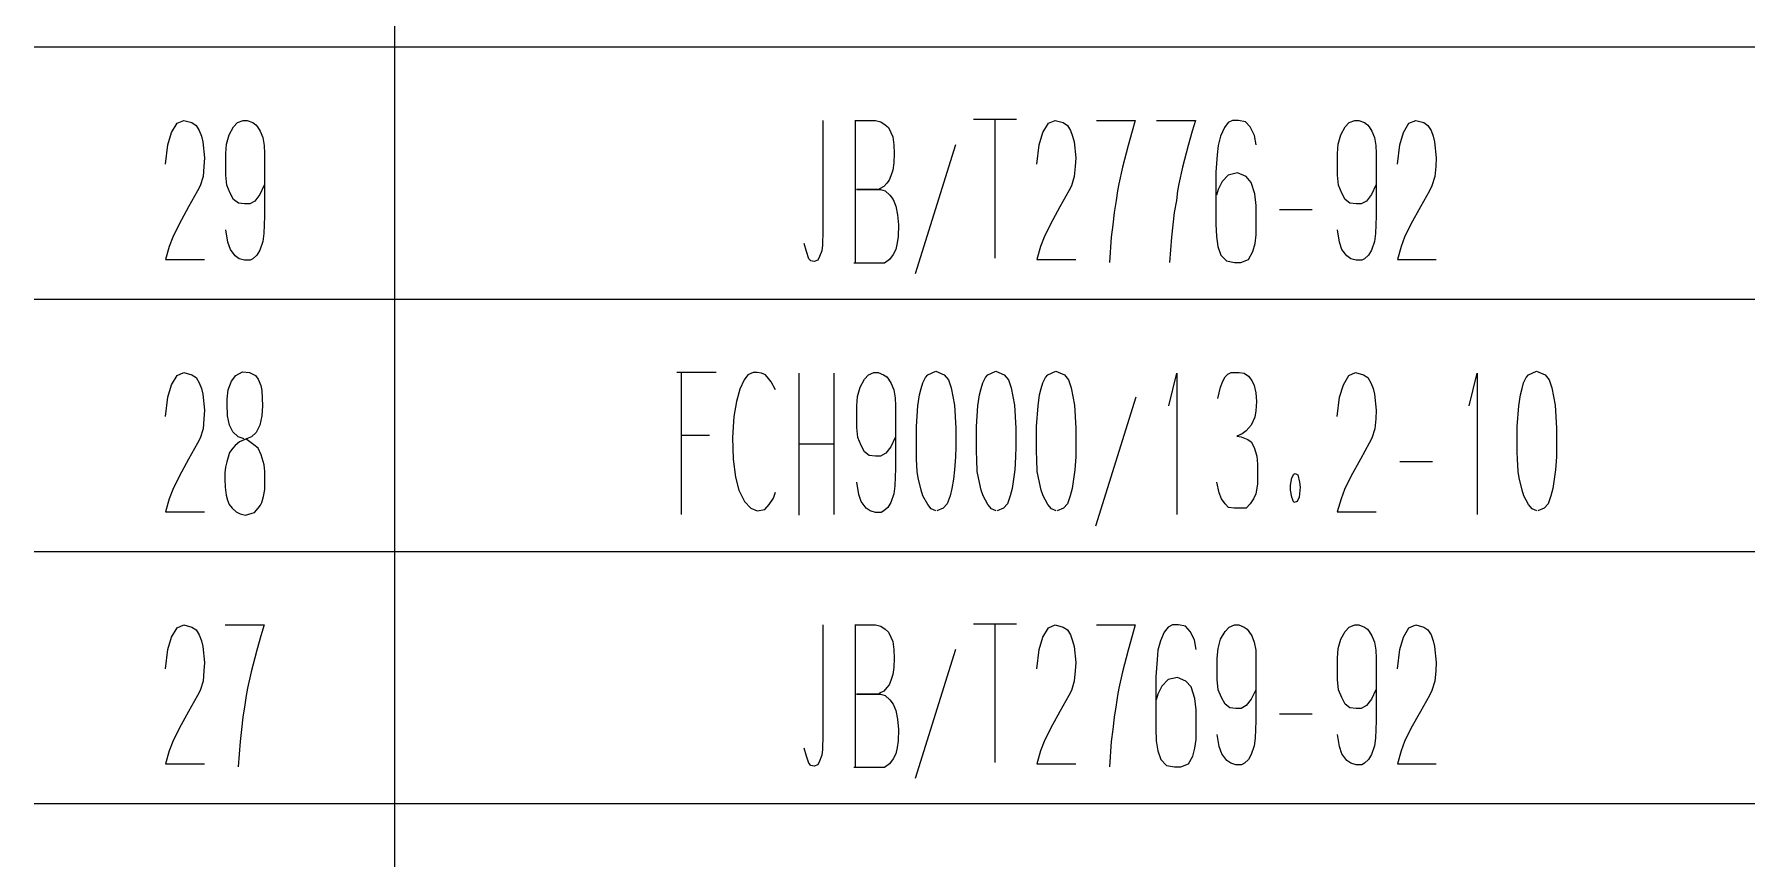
# Model space of a CAD drawing. Extents: x 0 to 8410, y 0 to 11890.
# Drawn here: x 6510 to 6985, y 2604.7 to 2833.5 of the extents above; entities that cross this region are included whole.
import ezdxf

# ---------------------------------------------------------------- set-up
doc = ezdxf.new("R2010")
doc.units = 0
doc.header["$MEASUREMENT"] = 0
doc.layers.add('6', color=7, linetype='Continuous')
doc.layers.add('9', color=7, linetype='Continuous')

# ---------------------------------------------------------------- blocks, each defined once
blk = doc.blocks.new('BLKENT904')
at = {"layer": '9', "color": 2, "linetype": 'Continuous'}
for p, q in [((6549.61, 2668.8), (6551.5, 2669.6)), ((6551.5, 2669.6), (6553.72, 2669)), ((6562.94, 2669.6), (6573.72, 2669.6)), ((6573.72, 2669.6), (6572.81, 2666.6)), ((6728.72, 2669.6), (6728.72, 2639)), ((6737.61, 2669.6), (6743.3, 2669.6)), ((6737.74, 2630), (6737.74, 2669.6)), ((6743.3, 2669.6), (6744.8, 2669.2)), ((6782.45, 2669.8), (6770.49, 2669.8)), ((6776.44, 2669.8), (6776.44, 2631.4)), ((6791.27, 2668.8), (6793.17, 2669.6)), ((6793.17, 2669.6), (6795.39, 2669)), ((6804.61, 2669.6), (6815.39, 2669.6)), ((6815.39, 2669.6), (6814.48, 2666.6)), ((6825.72, 2669.6), (6824.48, 2669)), ((6827.35, 2669.6), (6825.72, 2669.6)), ((6829.31, 2669.2), (6827.35, 2669.6)), ((6841.41, 2669), (6842.91, 2669.6)), ((6842.91, 2669.6), (6844.09, 2669.6)), ((6844.09, 2669.6), (6845.59, 2669)), ((6874.74, 2669), (6876.24, 2669.6)), ((6876.24, 2669.6), (6877.42, 2669.6)), ((6877.42, 2669.6), (6878.92, 2669)), ((6891.28, 2668.8), (6893.17, 2669.6)), ((6893.17, 2669.6), (6895.39, 2669)), ((6547.06, 2662.8), (6548.1, 2666.2)), ((6548.1, 2666.2), (6549.61, 2668.8)), ((6553.72, 2669), (6554.9, 2668.2)), ((6554.9, 2668.2), (6555.75, 2666.8)), ((6555.75, 2666.8), (6556.34, 2665.2)), ((6556.34, 2665.2), (6556.73, 2663.6)), ((6572.81, 2666.6), (6571.7, 2662.6)), ((6744.8, 2669.2), (6745.98, 2668.4)), ((6745.98, 2668.4), (6746.89, 2667.6)), ((6746.89, 2667.6), (6747.61, 2666.2)), ((6747.61, 2666.2), (6748.14, 2665)), ((6748.14, 2665), (6748.4, 2662.8)), ((6788.73, 2662.8), (6789.77, 2666.2)), ((6789.77, 2666.2), (6791.27, 2668.8)), ((6795.39, 2669), (6796.57, 2668.2)), ((6796.57, 2668.2), (6797.42, 2666.8)), ((6797.42, 2666.8), (6798.01, 2665.2)), ((6798.01, 2665.2), (6798.4, 2663.6)), ((6814.48, 2666.6), (6813.37, 2662.6)), ((6822.39, 2665.2), (6821.67, 2662.6)), ((6823.43, 2667.6), (6822.39, 2665.2)), ((6824.48, 2669), (6823.43, 2667.6)), ((6830.62, 2667.8), (6829.31, 2669.2)), ((6831.8, 2665.4), (6830.62, 2667.8)), ((6832.26, 2662.8), (6831.8, 2665.4)), ((6838.33, 2663), (6839.05, 2665.6)), ((6839.05, 2665.6), (6840.29, 2667.8)), ((6840.29, 2667.8), (6841.41, 2669)), ((6845.59, 2669), (6846.44, 2668.4)), ((6846.44, 2668.4), (6846.9, 2667.8)), ((6846.9, 2667.8), (6847.68, 2666.6)), ((6847.68, 2666.6), (6848.4, 2664.8)), ((6848.4, 2664.8), (6848.79, 2662.6)), ((6871.67, 2663), (6872.39, 2665.6)), ((6872.39, 2665.6), (6873.63, 2667.8)), ((6873.63, 2667.8), (6874.74, 2669)), ((6878.92, 2669), (6879.77, 2668.4)), ((6879.77, 2668.4), (6880.23, 2667.8)), ((6880.23, 2667.8), (6881.01, 2666.6)), ((6881.01, 2666.6), (6881.73, 2664.8)), ((6881.73, 2664.8), (6882.13, 2662.6)), ((6888.73, 2662.8), (6889.77, 2666.2)), ((6889.77, 2666.2), (6891.28, 2668.8)), ((6895.39, 2669), (6896.57, 2668.2)), ((6896.57, 2668.2), (6897.42, 2666.8)), ((6897.42, 2666.8), (6898.01, 2665.2)), ((6898.01, 2665.2), (6898.4, 2663.6)), ((6546.4, 2657.4), (6547.06, 2662.8)), ((6556.73, 2663.6), (6557.19, 2659.2)), ((6571.7, 2662.6), (6570.13, 2656.6)), ((6748.4, 2662.8), (6748.53, 2660.4)), ((6748.53, 2660.4), (6748.4, 2657.8)), ((6765.52, 2662.8), (6754.35, 2627)), ((6788.07, 2657.4), (6788.73, 2662.8)), ((6798.4, 2663.6), (6798.86, 2659.2)), ((6813.37, 2662.6), (6811.8, 2656.6)), ((6821.67, 2662.6), (6821.47, 2660)), ((6838.14, 2660.4), (6838.33, 2663)), ((6838.14, 2657.6), (6838.14, 2660.4)), ((6848.79, 2662.6), (6848.86, 2660.4)), ((6848.86, 2660.4), (6848.86, 2651.2)), ((6871.47, 2660.4), (6871.67, 2663)), ((6871.47, 2657.6), (6871.47, 2660.4)), ((6882.13, 2662.6), (6882.19, 2660.4)), ((6882.19, 2660.4), (6882.19, 2651.2)), ((6888.07, 2657.4), (6888.73, 2662.8)), ((6898.4, 2663.6), (6898.86, 2659.2)), ((6557.06, 2656.8), (6556.8, 2654)), ((6557.19, 2659.2), (6557.06, 2656.8)), ((6570.13, 2656.6), (6569.15, 2652)), ((6748.14, 2655.8), (6747.55, 2654.2)), ((6748.4, 2657.8), (6748.14, 2655.8)), ((6798.73, 2656.8), (6798.46, 2654)), ((6798.86, 2659.2), (6798.73, 2656.8)), ((6811.8, 2656.6), (6810.82, 2652)), ((6821.47, 2660), (6821.08, 2655.2)), ((6838.14, 2654.4), (6838.14, 2657.6)), ((6871.47, 2654.4), (6871.47, 2657.6)), ((6898.73, 2656.8), (6898.47, 2654)), ((6898.86, 2659.2), (6898.73, 2656.8)), ((6556.01, 2651.4), (6555.29, 2650)), ((6556.8, 2654), (6556.01, 2651.4)), ((6569.15, 2652), (6568.76, 2650)), ((6744.48, 2650.6), (6744.28, 2650.4)), ((6745.65, 2651.2), (6744.48, 2650.6)), ((6746.44, 2652.2), (6745.65, 2651.2)), ((6747.09, 2653), (6746.44, 2652.2)), ((6747.55, 2654.2), (6747.09, 2653)), ((6797.68, 2651.4), (6796.96, 2650)), ((6798.46, 2654), (6797.68, 2651.4)), ((6810.82, 2652), (6810.42, 2650)), ((6821.08, 2655.2), (6821.08, 2640.8)), ((6822.78, 2652.6), (6821.67, 2650.4)), ((6824.48, 2654.4), (6822.78, 2652.6)), ((6827.09, 2655), (6824.48, 2654.4)), ((6829.44, 2654), (6827.09, 2655)), ((6830.88, 2652.4), (6829.44, 2654)), ((6831.86, 2649.2), (6830.88, 2652.4)), ((6838.4, 2651.6), (6838.14, 2654.4)), ((6839.31, 2649.4), (6838.4, 2651.6)), ((6848.79, 2651.6), (6847.55, 2649)), ((6848.86, 2651.2), (6848.86, 2643)), ((6871.73, 2651.6), (6871.47, 2654.4)), ((6872.65, 2649.4), (6871.73, 2651.6)), ((6882.13, 2651.6), (6880.88, 2649)), ((6882.19, 2651.2), (6882.19, 2643)), ((6897.68, 2651.4), (6896.96, 2650)), ((6898.47, 2654), (6897.68, 2651.4)), ((6555.29, 2650), (6552.81, 2645.6)), ((6568.43, 2647.4), (6567.84, 2644)), ((6568.76, 2650), (6568.43, 2647.4)), ((6744.28, 2650.4), (6738.01, 2650.4)), ((6738.01, 2650.4), (6744.74, 2650.4)), ((6744.74, 2650.4), (6745.98, 2650)), ((6745.98, 2650), (6747.29, 2648.8)), ((6747.29, 2648.8), (6748.2, 2647.6)), ((6748.2, 2647.6), (6748.92, 2645.8)), ((6748.92, 2645.8), (6749.44, 2643.4)), ((6796.96, 2650), (6794.48, 2645.6)), ((6810.1, 2647.4), (6809.51, 2644)), ((6810.42, 2650), (6810.1, 2647.4)), ((6821.67, 2650.4), (6821.21, 2648.8)), ((6832.26, 2646), (6831.86, 2649.2)), ((6832.26, 2640.6), (6832.26, 2646)), ((6840.29, 2647.6), (6839.31, 2649.4)), ((6841.6, 2646.6), (6840.29, 2647.6)), ((6843.3, 2646.4), (6841.6, 2646.6)), ((6844.74, 2646.4), (6843.3, 2646.4)), ((6846.18, 2647.2), (6844.74, 2646.4)), ((6847.55, 2649), (6846.18, 2647.2)), ((6873.63, 2647.6), (6872.65, 2649.4)), ((6874.94, 2646.6), (6873.63, 2647.6)), ((6876.64, 2646.4), (6874.94, 2646.6)), ((6878.07, 2646.4), (6876.64, 2646.4)), ((6879.51, 2647.2), (6878.07, 2646.4)), ((6880.88, 2649), (6879.51, 2647.2)), ((6896.96, 2650), (6894.48, 2645.6)), ((6552.81, 2645.6), (6550.2, 2640.8)), ((6567.84, 2644), (6567.45, 2640.6)), ((6749.44, 2643.4), (6749.71, 2640.6)), ((6794.48, 2645.6), (6791.86, 2640.8)), ((6809.51, 2644), (6809.12, 2640.6)), ((6848.86, 2643), (6848.66, 2638.2)), ((6864.48, 2644.8), (6855.39, 2644.8)), ((6882.19, 2643), (6881.99, 2638.2)), ((6894.48, 2645.6), (6891.86, 2640.8)), ((6548.43, 2637.2), (6547.45, 2634.6)), ((6550.2, 2640.8), (6548.43, 2637.2)), ((6567.06, 2637.2), (6566.54, 2630.2)), ((6567.45, 2640.6), (6567.06, 2637.2)), ((6728.72, 2639), (6728.66, 2635)), ((6749.64, 2637.4), (6749.38, 2635.6)), ((6749.71, 2640.6), (6749.64, 2637.4)), ((6790.1, 2637.2), (6789.12, 2634.6)), ((6791.86, 2640.8), (6790.1, 2637.2)), ((6808.73, 2637.2), (6808.2, 2630.2)), ((6809.12, 2640.6), (6808.73, 2637.2)), ((6821.08, 2640.8), (6821.21, 2637.4)), ((6821.21, 2637.4), (6821.6, 2634.6)), ((6831.93, 2635.4), (6832.26, 2637.8)), ((6832.26, 2637.8), (6832.26, 2640.6)), ((6838.66, 2635.8), (6838.14, 2639.2)), ((6848.66, 2638.2), (6848.4, 2636)), ((6871.99, 2635.8), (6871.47, 2639.2)), ((6881.99, 2638.2), (6881.73, 2636)), ((6890.1, 2637.2), (6889.12, 2634.6)), ((6891.86, 2640.8), (6890.1, 2637.2)), ((6547.45, 2634.6), (6546.4, 2631)), ((6724.15, 2633.2), (6723.56, 2635.4)), ((6724.87, 2631.2), (6724.15, 2633.2)), ((6727.81, 2631.8), (6727.29, 2630.8)), ((6728.46, 2633.4), (6727.81, 2631.8)), ((6728.66, 2635), (6728.46, 2633.4)), ((6748.27, 2632.4), (6747.22, 2631)), ((6748.92, 2633.8), (6748.27, 2632.4)), ((6749.38, 2635.6), (6748.92, 2633.8)), ((6789.12, 2634.6), (6788.07, 2631)), ((6821.6, 2634.6), (6822.45, 2632.2)), ((6822.45, 2632.2), (6824.02, 2630.6)), ((6830.1, 2631), (6831.34, 2633.2)), ((6831.34, 2633.2), (6831.93, 2635.4)), ((6839.38, 2633.8), (6838.66, 2635.8)), ((6840.75, 2632), (6839.38, 2633.8)), ((6841.86, 2631.2), (6840.75, 2632)), ((6846.77, 2632.2), (6845.65, 2631.2)), ((6847.55, 2633.6), (6846.77, 2632.2)), ((6848.4, 2636), (6847.55, 2633.6)), ((6872.71, 2633.8), (6871.99, 2635.8)), ((6874.09, 2632), (6872.71, 2633.8)), ((6875.2, 2631.2), (6874.09, 2632)), ((6880.1, 2632.2), (6878.99, 2631.2)), ((6880.88, 2633.6), (6880.1, 2632.2)), ((6881.73, 2636), (6880.88, 2633.6)), ((6889.12, 2634.6), (6888.07, 2631)), ((6546.4, 2631), (6557.19, 2631)), ((6725.39, 2630.6), (6724.87, 2631.2)), ((6726.31, 2630.4), (6725.39, 2630.6)), ((6727.29, 2630.8), (6726.31, 2630.4)), ((6745.85, 2630), (6737.35, 2630)), ((6747.22, 2631), (6745.85, 2630)), ((6788.07, 2631), (6798.86, 2631)), ((6824.02, 2630.6), (6826.24, 2630.2)), ((6826.24, 2630.2), (6828.01, 2630.2)), ((6828.01, 2630.2), (6830.1, 2631)), ((6843.3, 2630.8), (6841.86, 2631.2)), ((6844.87, 2630.8), (6843.3, 2630.8)), ((6845.65, 2631.2), (6844.87, 2630.8)), ((6876.64, 2630.8), (6875.2, 2631.2)), ((6878.2, 2630.8), (6876.64, 2630.8)), ((6878.99, 2631.2), (6878.2, 2630.8)), ((6888.07, 2631), (6898.86, 2631))]:
    blk.add_line(p, q, dxfattribs=at)
blk = doc.blocks.new('BLKENT905')
at = {"layer": '9', "color": 2, "linetype": 'Continuous'}
for p, q in [((6547.06, 2732.8), (6548.1, 2736.2)), ((6548.1, 2736.2), (6549.61, 2738.8)), ((6549.61, 2738.8), (6551.5, 2739.6)), ((6551.5, 2739.6), (6553.72, 2739)), ((6553.72, 2739), (6554.9, 2738.2)), ((6554.9, 2738.2), (6555.75, 2736.8)), ((6555.75, 2736.8), (6556.34, 2735.2)), ((6563.79, 2734.8), (6564.71, 2737.2)), ((6564.71, 2737.2), (6565.88, 2738.8)), ((6565.88, 2738.8), (6567.71, 2739.8)), ((6567.71, 2739.8), (6569.67, 2739.6)), ((6569.67, 2739.6), (6571.31, 2738.8)), ((6571.31, 2738.8), (6572.09, 2737.8)), ((6572.09, 2737.8), (6572.81, 2736)), ((6699.12, 2739.6), (6688.2, 2739.6)), ((6689.44, 2739.6), (6689.44, 2700.2)), ((6706.9, 2737.6), (6705.72, 2735)), ((6707.88, 2739), (6706.9, 2737.6)), ((6709.38, 2739.6), (6707.88, 2739)), ((6710.49, 2739.6), (6709.38, 2739.6)), ((6711.73, 2739.4), (6710.49, 2739.6)), ((6712.84, 2739), (6711.73, 2739.4)), ((6713.69, 2738), (6712.84, 2739)), ((6714.41, 2737), (6713.69, 2738)), ((6715.59, 2734.8), (6714.41, 2737)), ((6722.06, 2739.4), (6722.06, 2700)), ((6731.73, 2739.4), (6731.73, 2700.2)), ((6739.05, 2735.6), (6740.29, 2737.8)), ((6740.29, 2737.8), (6741.41, 2739)), ((6741.41, 2739), (6742.91, 2739.6)), ((6742.91, 2739.6), (6744.09, 2739.6)), ((6744.09, 2739.6), (6745.59, 2739)), ((6745.59, 2739), (6746.44, 2738.4)), ((6746.44, 2738.4), (6746.9, 2737.8)), ((6746.9, 2737.8), (6747.68, 2736.6)), ((6747.68, 2736.6), (6748.4, 2734.8)), ((6755.98, 2735.2), (6756.44, 2736.8)), ((6756.44, 2736.8), (6757.16, 2738.2)), ((6757.16, 2738.2), (6757.81, 2739)), ((6757.81, 2739), (6760.03, 2740)), ((6760.03, 2740), (6762.39, 2739)), ((6762.39, 2739), (6763.56, 2737.6)), ((6763.56, 2737.6), (6764.28, 2735.4)), ((6772.65, 2735.2), (6773.11, 2736.8)), ((6773.11, 2736.8), (6773.82, 2738.2)), ((6773.82, 2738.2), (6774.48, 2739)), ((6774.48, 2739), (6776.7, 2740)), ((6776.7, 2740), (6779.05, 2739)), ((6779.05, 2739), (6780.23, 2737.6)), ((6780.23, 2737.6), (6780.95, 2735.4)), ((6789.32, 2735.2), (6789.77, 2736.8)), ((6789.77, 2736.8), (6790.49, 2738.2)), ((6790.49, 2738.2), (6791.15, 2739)), ((6791.15, 2739), (6793.37, 2740)), ((6793.37, 2740), (6795.72, 2739)), ((6795.72, 2739), (6796.9, 2737.6)), ((6796.9, 2737.6), (6797.62, 2735.4)), ((6824.67, 2730.4), (6826.9, 2739.4)), ((6826.9, 2739.4), (6826.9, 2700.2)), ((6839.05, 2735.6), (6839.71, 2737.2)), ((6839.71, 2737.2), (6840.3, 2738.4)), ((6840.3, 2738.4), (6841.08, 2739.2)), ((6841.08, 2739.2), (6842, 2739.6)), ((6842, 2739.6), (6844.22, 2739.6)), ((6844.22, 2739.6), (6845.59, 2739.4)), ((6845.59, 2739.4), (6846.77, 2738.6)), ((6846.77, 2738.6), (6847.68, 2737.4)), ((6847.68, 2737.4), (6848.33, 2736)), ((6872.06, 2732.8), (6873.11, 2736.2)), ((6873.11, 2736.2), (6874.61, 2738.8)), ((6874.61, 2738.8), (6876.51, 2739.6)), ((6876.51, 2739.6), (6878.73, 2739)), ((6878.73, 2739), (6879.9, 2738.2)), ((6879.9, 2738.2), (6880.75, 2736.8)), ((6880.75, 2736.8), (6881.34, 2735.2)), ((6908.01, 2730.4), (6910.23, 2739.4)), ((6910.23, 2739.4), (6910.23, 2700.2)), ((6922.65, 2735.2), (6923.11, 2736.8)), ((6923.11, 2736.8), (6923.83, 2738.2)), ((6923.83, 2738.2), (6924.48, 2739)), ((6924.48, 2739), (6926.7, 2740)), ((6926.7, 2740), (6929.06, 2739)), ((6929.06, 2739), (6930.23, 2737.6)), ((6930.23, 2737.6), (6930.95, 2735.4)), ((6546.4, 2727.4), (6547.06, 2732.8)), ((6556.34, 2735.2), (6556.73, 2733.6)), ((6556.73, 2733.6), (6557.19, 2729.2)), ((6563.46, 2732.2), (6563.79, 2734.8)), ((6563.46, 2730.8), (6563.46, 2732.2)), ((6572.81, 2736), (6573.14, 2734.6)), ((6573.14, 2734.6), (6573.33, 2730.4)), ((6704.8, 2731.6), (6704.02, 2727.4)), ((6705.72, 2735), (6704.8, 2731.6)), ((6738.14, 2730.4), (6738.33, 2733)), ((6738.33, 2733), (6739.05, 2735.6)), ((6748.4, 2734.8), (6748.79, 2732.6)), ((6748.79, 2732.6), (6748.86, 2730.4)), ((6755.07, 2730.4), (6755.52, 2733.4)), ((6755.52, 2733.4), (6755.98, 2735.2)), ((6764.28, 2735.4), (6765.2, 2730.6)), ((6771.73, 2730.4), (6772.19, 2733.4)), ((6772.19, 2733.4), (6772.65, 2735.2)), ((6780.95, 2735.4), (6781.86, 2730.6)), ((6788.4, 2730.4), (6788.86, 2733.4)), ((6788.86, 2733.4), (6789.32, 2735.2)), ((6797.62, 2735.4), (6798.53, 2730.6)), ((6815.52, 2732.8), (6804.35, 2697)), ((6838.27, 2732.4), (6838.66, 2734)), ((6838.66, 2734), (6839.05, 2735.6)), ((6848.33, 2736), (6848.79, 2734)), ((6848.79, 2734), (6848.99, 2731.6)), ((6848.99, 2731.6), (6848.79, 2729)), ((6871.41, 2727.4), (6872.06, 2732.8)), ((6881.34, 2735.2), (6881.73, 2733.6)), ((6881.73, 2733.6), (6882.19, 2729.2)), ((6921.73, 2730.4), (6922.19, 2733.4)), ((6922.19, 2733.4), (6922.65, 2735.2)), ((6930.95, 2735.4), (6931.87, 2730.6)), ((6557.06, 2726.8), (6556.8, 2724)), ((6557.19, 2729.2), (6557.06, 2726.8)), ((6563.59, 2727.6), (6563.46, 2730.8)), ((6564.12, 2725), (6563.59, 2727.6)), ((6573.14, 2727.6), (6572.55, 2725)), ((6573.33, 2730.4), (6573.14, 2727.6)), ((6704.02, 2727.4), (6703.69, 2721.6)), ((6738.14, 2727.6), (6738.14, 2730.4)), ((6738.14, 2724.4), (6738.14, 2727.6)), ((6748.86, 2730.4), (6748.86, 2721.2)), ((6754.67, 2724.6), (6755.07, 2730.4)), ((6765.2, 2730.6), (6765.59, 2724.2)), ((6771.34, 2724.6), (6771.73, 2730.4)), ((6781.86, 2730.6), (6782.26, 2724.2)), ((6788.01, 2724.6), (6788.4, 2730.4)), ((6798.53, 2730.6), (6798.92, 2724.2)), ((6848.53, 2727.2), (6847.49, 2725)), ((6848.79, 2729), (6848.53, 2727.2)), ((6882.06, 2726.8), (6881.8, 2724)), ((6882.19, 2729.2), (6882.06, 2726.8)), ((6921.34, 2724.6), (6921.73, 2730.4)), ((6931.87, 2730.6), (6932.26, 2724.2)), ((6556.8, 2724), (6556.01, 2721.4)), ((6565.03, 2723.2), (6564.12, 2725)), ((6566.54, 2721.8), (6565.03, 2723.2)), ((6568.23, 2721.2), (6566.54, 2721.8)), ((6570.26, 2721.8), (6569.35, 2721.4)), ((6571.5, 2723), (6570.26, 2721.8)), ((6572.55, 2725), (6571.5, 2723)), ((6689.44, 2722.2), (6697.29, 2722.2)), ((6738.4, 2721.6), (6738.14, 2724.4)), ((6754.67, 2717.6), (6754.67, 2724.6)), ((6765.59, 2724.2), (6765.59, 2719)), ((6771.34, 2717.6), (6771.34, 2724.6)), ((6782.26, 2724.2), (6782.26, 2719)), ((6788.01, 2717.6), (6788.01, 2724.6)), ((6798.92, 2724.2), (6798.92, 2719)), ((6845, 2722.6), (6843.56, 2722)), ((6843.56, 2722), (6844.74, 2721.8)), ((6844.74, 2721.8), (6846.64, 2721)), ((6846.18, 2723.4), (6845, 2722.6)), ((6847.49, 2725), (6846.18, 2723.4)), ((6881.8, 2724), (6881.02, 2721.4)), ((6921.34, 2717.6), (6921.34, 2724.6)), ((6932.26, 2724.2), (6932.26, 2719)), ((6555.29, 2720), (6552.81, 2715.6)), ((6556.01, 2721.4), (6555.29, 2720)), ((6564.12, 2717.4), (6563.4, 2714.8)), ((6565.03, 2718.6), (6564.12, 2717.4)), ((6565.69, 2719.4), (6565.03, 2718.6)), ((6566.93, 2720.4), (6565.69, 2719.4)), ((6569.35, 2721.4), (6566.93, 2720.4)), ((6570.91, 2719.6), (6568.69, 2721.2)), ((6572.09, 2718.6), (6570.91, 2719.6)), ((6572.88, 2716.8), (6572.09, 2718.6)), ((6703.69, 2721.6), (6703.89, 2715.6)), ((6722.06, 2719.8), (6731.6, 2719.8)), ((6739.31, 2719.4), (6738.4, 2721.6)), ((6740.29, 2717.6), (6739.31, 2719.4)), ((6741.6, 2716.6), (6740.29, 2717.6)), ((6746.18, 2717.2), (6744.74, 2716.4)), ((6747.55, 2719), (6746.18, 2717.2)), ((6748.79, 2721.6), (6747.55, 2719)), ((6748.86, 2721.2), (6748.86, 2713)), ((6754.74, 2715.6), (6754.67, 2717.6)), ((6765.59, 2719), (6765.52, 2716.2)), ((6771.41, 2715.6), (6771.34, 2717.6)), ((6782.26, 2719), (6782.19, 2716.2)), ((6788.07, 2715.6), (6788.01, 2717.6)), ((6798.92, 2719), (6798.86, 2716.2)), ((6846.64, 2721), (6847.55, 2720.4)), ((6847.55, 2720.4), (6848.4, 2718.8)), ((6848.4, 2718.8), (6849.12, 2716.4)), ((6880.3, 2720), (6877.81, 2715.6)), ((6881.02, 2721.4), (6880.3, 2720)), ((6921.41, 2715.6), (6921.34, 2717.6)), ((6932.26, 2719), (6932.19, 2716.2)), ((6552.81, 2715.6), (6550.2, 2710.8)), ((6563.07, 2713.4), (6562.88, 2711.8)), ((6563.4, 2714.8), (6563.07, 2713.4)), ((6573.79, 2714), (6572.88, 2716.8)), ((6573.92, 2712.2), (6573.79, 2714)), ((6703.89, 2715.6), (6704.48, 2710.6)), ((6743.3, 2716.4), (6741.6, 2716.6)), ((6744.74, 2716.4), (6743.3, 2716.4)), ((6748.86, 2713), (6748.66, 2708.2)), ((6754.87, 2712.2), (6754.74, 2715.6)), ((6765.26, 2712.6), (6764.94, 2710)), ((6765.52, 2716.2), (6765.26, 2712.6)), ((6771.54, 2712.2), (6771.41, 2715.6)), ((6781.93, 2712.6), (6781.6, 2710)), ((6782.19, 2716.2), (6781.93, 2712.6)), ((6788.2, 2712.2), (6788.07, 2715.6)), ((6798.6, 2712.6), (6798.27, 2710)), ((6798.86, 2716.2), (6798.6, 2712.6)), ((6849.12, 2716.4), (6849.32, 2714.2)), ((6849.32, 2714.2), (6849.32, 2710.4)), ((6877.81, 2715.6), (6875.2, 2710.8)), ((6897.81, 2714.8), (6888.73, 2714.8)), ((6921.54, 2712.2), (6921.41, 2715.6)), ((6931.93, 2712.6), (6931.6, 2710)), ((6932.19, 2716.2), (6931.93, 2712.6)), ((6550.2, 2710.8), (6548.43, 2707.2)), ((6562.88, 2711.8), (6562.88, 2710)), ((6562.88, 2710), (6562.94, 2707.8)), ((6562.94, 2707.8), (6563.2, 2705.6)), ((6573.92, 2709.6), (6573.92, 2712.2)), ((6573.92, 2707.2), (6573.92, 2709.6)), ((6704.48, 2710.6), (6705.46, 2707)), ((6738.66, 2705.8), (6738.14, 2709.2)), ((6748.66, 2708.2), (6748.4, 2706)), ((6755.2, 2710.4), (6754.87, 2712.2)), ((6755.98, 2707), (6755.2, 2710.4)), ((6764.94, 2710), (6764.54, 2707.4)), ((6771.86, 2710.4), (6771.54, 2712.2)), ((6772.65, 2707), (6771.86, 2710.4)), ((6781.6, 2710), (6781.21, 2707.4)), ((6788.53, 2710.4), (6788.2, 2712.2)), ((6789.32, 2707), (6788.53, 2710.4)), ((6798.27, 2710), (6797.88, 2707.4)), ((6838.66, 2706.2), (6838.01, 2709.2)), ((6849.25, 2708.6), (6848.79, 2706)), ((6849.32, 2710.4), (6849.25, 2708.6)), ((6858.47, 2708.4), (6858.6, 2709.4)), ((6858.47, 2707), (6858.47, 2708.4)), ((6858.6, 2709.4), (6858.79, 2710.4)), ((6858.79, 2710.4), (6859.32, 2711.4)), ((6859.32, 2711.4), (6859.64, 2711.6)), ((6859.77, 2711.6), (6860.49, 2711.2)), ((6860.49, 2711.2), (6860.95, 2709.2)), ((6861.08, 2707.8), (6860.88, 2705)), ((6860.95, 2709.2), (6861.08, 2707.8)), ((6875.2, 2710.8), (6873.43, 2707.2)), ((6921.87, 2710.4), (6921.54, 2712.2)), ((6922.65, 2707), (6921.87, 2710.4)), ((6931.6, 2710), (6931.21, 2707.4)), ((6547.45, 2704.6), (6546.4, 2701)), ((6548.43, 2707.2), (6547.45, 2704.6)), ((6563.2, 2705.6), (6563.59, 2704.2)), ((6563.59, 2704.2), (6564.05, 2703)), ((6564.05, 2703), (6564.84, 2702)), ((6572.09, 2702), (6572.74, 2702.8)), ((6572.74, 2702.8), (6573.07, 2703.6)), ((6573.07, 2703.6), (6573.53, 2705.2)), ((6573.53, 2705.2), (6573.92, 2707.2)), ((6705.46, 2707), (6707.03, 2703.8)), ((6707.03, 2703.8), (6708.79, 2702)), ((6712.65, 2701.6), (6713.82, 2703)), ((6713.82, 2703), (6715, 2704.8)), ((6715, 2704.8), (6715.59, 2706.4)), ((6739.38, 2703.8), (6738.66, 2705.8)), ((6740.75, 2702), (6739.38, 2703.8)), ((6747.55, 2703.6), (6746.77, 2702.2)), ((6748.4, 2706), (6747.55, 2703.6)), ((6756.5, 2705.4), (6755.98, 2707)), ((6757.81, 2703), (6756.5, 2705.4)), ((6758.79, 2701.8), (6757.81, 2703)), ((6763.24, 2703.2), (6762.13, 2702)), ((6764.02, 2705.4), (6763.24, 2703.2)), ((6764.54, 2707.4), (6764.02, 2705.4)), ((6773.17, 2705.4), (6772.65, 2707)), ((6774.48, 2703), (6773.17, 2705.4)), ((6775.46, 2701.8), (6774.48, 2703)), ((6779.9, 2703.2), (6778.79, 2702)), ((6780.69, 2705.4), (6779.9, 2703.2)), ((6781.21, 2707.4), (6780.69, 2705.4)), ((6789.84, 2705.4), (6789.32, 2707)), ((6791.15, 2703), (6789.84, 2705.4)), ((6792.13, 2701.8), (6791.15, 2703)), ((6796.57, 2703.2), (6795.46, 2702)), ((6797.35, 2705.4), (6796.57, 2703.2)), ((6797.88, 2707.4), (6797.35, 2705.4)), ((6839.32, 2704.6), (6838.66, 2706.2)), ((6840.3, 2703.2), (6839.32, 2704.6)), ((6841.28, 2702.2), (6840.3, 2703.2)), ((6847.29, 2703.2), (6846.18, 2702)), ((6848.2, 2704.6), (6847.29, 2703.2)), ((6848.79, 2706), (6848.2, 2704.6)), ((6858.79, 2705), (6858.47, 2707)), ((6859.38, 2703.6), (6858.79, 2705)), ((6860.3, 2703.8), (6859.38, 2703.6)), ((6860.88, 2705), (6860.3, 2703.8)), ((6872.45, 2704.6), (6871.41, 2701)), ((6873.43, 2707.2), (6872.45, 2704.6)), ((6923.17, 2705.4), (6922.65, 2707)), ((6924.48, 2703), (6923.17, 2705.4)), ((6925.46, 2701.8), (6924.48, 2703)), ((6929.9, 2703.2), (6928.79, 2702)), ((6930.69, 2705.4), (6929.9, 2703.2)), ((6931.21, 2707.4), (6930.69, 2705.4)), ((6546.4, 2701), (6557.19, 2701)), ((6564.84, 2702), (6565.95, 2701)), ((6565.95, 2701), (6567.06, 2700.4)), ((6567.06, 2700.4), (6568.56, 2700)), ((6568.56, 2700), (6570.39, 2700.6)), ((6570.39, 2700.6), (6571.11, 2700.8)), ((6571.11, 2700.8), (6572.09, 2702)), ((6708.79, 2702), (6710.49, 2701.2)), ((6710.49, 2701.2), (6712.65, 2701.6)), ((6741.86, 2701.2), (6740.75, 2702)), ((6743.3, 2700.8), (6741.86, 2701.2)), ((6744.87, 2700.8), (6743.3, 2700.8)), ((6745.65, 2701.2), (6744.87, 2700.8)), ((6746.77, 2702.2), (6745.65, 2701.2)), ((6760.1, 2701.2), (6758.79, 2701.8)), ((6762.13, 2702), (6760.36, 2701.2)), ((6776.77, 2701.2), (6775.46, 2701.8)), ((6778.79, 2702), (6777.03, 2701.2)), ((6793.43, 2701.2), (6792.13, 2701.8)), ((6795.46, 2702), (6793.69, 2701.2)), ((6842.78, 2702), (6841.28, 2702.2)), ((6846.18, 2702), (6842.78, 2702)), ((6871.41, 2701), (6882.19, 2701)), ((6926.77, 2701.2), (6925.46, 2701.8)), ((6928.79, 2702), (6927.03, 2701.2))]:
    blk.add_line(p, q, dxfattribs=at)
blk = doc.blocks.new('BLKENT906')
at = {"layer": '9', "color": 2, "linetype": 'Continuous'}
for p, q in [((6548.1, 2806.2), (6549.61, 2808.8)), ((6549.61, 2808.8), (6551.5, 2809.6)), ((6551.5, 2809.6), (6553.72, 2809)), ((6553.72, 2809), (6554.9, 2808.2)), ((6554.9, 2808.2), (6555.75, 2806.8)), ((6564.05, 2805.6), (6565.29, 2807.8)), ((6565.29, 2807.8), (6566.4, 2809)), ((6566.4, 2809), (6567.91, 2809.6)), ((6567.91, 2809.6), (6569.08, 2809.6)), ((6569.08, 2809.6), (6570.59, 2809)), ((6570.59, 2809), (6571.44, 2808.4)), ((6571.44, 2808.4), (6571.89, 2807.8)), ((6571.89, 2807.8), (6572.68, 2806.6)), ((6728.72, 2809.6), (6728.72, 2779)), ((6737.61, 2809.6), (6743.3, 2809.6)), ((6737.74, 2770), (6737.74, 2809.6)), ((6743.3, 2809.6), (6744.8, 2809.2)), ((6744.8, 2809.2), (6745.98, 2808.4)), ((6745.98, 2808.4), (6746.89, 2807.6)), ((6746.89, 2807.6), (6747.61, 2806.2)), ((6782.45, 2809.8), (6770.49, 2809.8)), ((6776.44, 2809.8), (6776.44, 2771.4)), ((6789.77, 2806.2), (6791.27, 2808.8)), ((6791.27, 2808.8), (6793.17, 2809.6)), ((6793.17, 2809.6), (6795.39, 2809)), ((6795.39, 2809), (6796.57, 2808.2)), ((6796.57, 2808.2), (6797.42, 2806.8)), ((6804.61, 2809.6), (6815.39, 2809.6)), ((6815.39, 2809.6), (6814.48, 2806.6)), ((6821.28, 2809.6), (6832.06, 2809.6)), ((6832.06, 2809.6), (6831.14, 2806.6)), ((6840.1, 2807.6), (6839.05, 2805.2)), ((6841.14, 2809), (6840.1, 2807.6)), ((6842.39, 2809.6), (6841.14, 2809)), ((6844.02, 2809.6), (6842.39, 2809.6)), ((6845.98, 2809.2), (6844.02, 2809.6)), ((6847.29, 2807.8), (6845.98, 2809.2)), ((6848.46, 2805.4), (6847.29, 2807.8)), ((6872.39, 2805.6), (6873.63, 2807.8)), ((6873.63, 2807.8), (6874.74, 2809)), ((6874.74, 2809), (6876.24, 2809.6)), ((6876.24, 2809.6), (6877.42, 2809.6)), ((6877.42, 2809.6), (6878.92, 2809)), ((6878.92, 2809), (6879.77, 2808.4)), ((6879.77, 2808.4), (6880.23, 2807.8)), ((6880.23, 2807.8), (6881.01, 2806.6)), ((6889.77, 2806.2), (6891.28, 2808.8)), ((6891.28, 2808.8), (6893.17, 2809.6)), ((6893.17, 2809.6), (6895.39, 2809)), ((6895.39, 2809), (6896.57, 2808.2)), ((6896.57, 2808.2), (6897.42, 2806.8)), ((6546.4, 2797.4), (6547.06, 2802.8)), ((6547.06, 2802.8), (6548.1, 2806.2)), ((6555.75, 2806.8), (6556.34, 2805.2)), ((6556.34, 2805.2), (6556.73, 2803.6)), ((6556.73, 2803.6), (6557.19, 2799.2)), ((6563.14, 2800.4), (6563.33, 2803)), ((6563.33, 2803), (6564.05, 2805.6)), ((6572.68, 2806.6), (6573.4, 2804.8)), ((6573.4, 2804.8), (6573.79, 2802.6)), ((6573.79, 2802.6), (6573.86, 2800.4)), ((6747.61, 2806.2), (6748.14, 2805)), ((6748.14, 2805), (6748.4, 2802.8)), ((6748.4, 2802.8), (6748.53, 2800.4)), ((6765.52, 2802.8), (6754.35, 2767)), ((6788.07, 2797.4), (6788.73, 2802.8)), ((6788.73, 2802.8), (6789.77, 2806.2)), ((6797.42, 2806.8), (6798.01, 2805.2)), ((6798.01, 2805.2), (6798.4, 2803.6)), ((6798.4, 2803.6), (6798.86, 2799.2)), ((6813.37, 2802.6), (6811.8, 2796.6)), ((6814.48, 2806.6), (6813.37, 2802.6)), ((6830.03, 2802.6), (6828.46, 2796.6)), ((6831.14, 2806.6), (6830.03, 2802.6)), ((6838.33, 2802.6), (6838.14, 2800)), ((6839.05, 2805.2), (6838.33, 2802.6)), ((6848.92, 2802.8), (6848.46, 2805.4)), ((6871.47, 2800.4), (6871.67, 2803)), ((6871.67, 2803), (6872.39, 2805.6)), ((6881.01, 2806.6), (6881.73, 2804.8)), ((6881.73, 2804.8), (6882.13, 2802.6)), ((6882.13, 2802.6), (6882.19, 2800.4)), ((6888.07, 2797.4), (6888.73, 2802.8)), ((6888.73, 2802.8), (6889.77, 2806.2)), ((6897.42, 2806.8), (6898.01, 2805.2)), ((6898.01, 2805.2), (6898.4, 2803.6)), ((6898.4, 2803.6), (6898.86, 2799.2)), ((6557.19, 2799.2), (6557.06, 2796.8)), ((6563.14, 2797.6), (6563.14, 2800.4)), ((6573.86, 2800.4), (6573.86, 2791.2)), ((6748.4, 2797.8), (6748.14, 2795.8)), ((6748.53, 2800.4), (6748.4, 2797.8)), ((6798.86, 2799.2), (6798.73, 2796.8)), ((6838.14, 2800), (6837.75, 2795.2)), ((6871.47, 2797.6), (6871.47, 2800.4)), ((6882.19, 2800.4), (6882.19, 2791.2)), ((6898.86, 2799.2), (6898.73, 2796.8)), ((6556.8, 2794), (6556.01, 2791.4)), ((6557.06, 2796.8), (6556.8, 2794)), ((6563.14, 2794.4), (6563.14, 2797.6)), ((6563.4, 2791.6), (6563.14, 2794.4)), ((6747.55, 2794.2), (6747.09, 2793)), ((6748.14, 2795.8), (6747.55, 2794.2)), ((6798.46, 2794), (6797.68, 2791.4)), ((6798.73, 2796.8), (6798.46, 2794)), ((6811.8, 2796.6), (6810.82, 2792)), ((6828.46, 2796.6), (6827.48, 2792)), ((6837.75, 2795.2), (6837.75, 2780.8)), ((6841.14, 2794.4), (6839.45, 2792.6)), ((6843.76, 2795), (6841.14, 2794.4)), ((6846.11, 2794), (6843.76, 2795)), ((6847.55, 2792.4), (6846.11, 2794)), ((6871.47, 2794.4), (6871.47, 2797.6)), ((6871.73, 2791.6), (6871.47, 2794.4)), ((6898.47, 2794), (6897.68, 2791.4)), ((6898.73, 2796.8), (6898.47, 2794)), ((6555.29, 2790), (6552.81, 2785.6)), ((6556.01, 2791.4), (6555.29, 2790)), ((6564.31, 2789.4), (6563.4, 2791.6)), ((6565.29, 2787.6), (6564.31, 2789.4)), ((6572.55, 2789), (6571.18, 2787.2)), ((6573.79, 2791.6), (6572.55, 2789)), ((6573.86, 2791.2), (6573.86, 2783)), ((6744.28, 2790.4), (6738.01, 2790.4)), ((6738.01, 2790.4), (6744.74, 2790.4)), ((6744.48, 2790.6), (6744.28, 2790.4)), ((6745.65, 2791.2), (6744.48, 2790.6)), ((6744.74, 2790.4), (6745.98, 2790)), ((6746.44, 2792.2), (6745.65, 2791.2)), ((6745.98, 2790), (6747.29, 2788.8)), ((6747.09, 2793), (6746.44, 2792.2)), ((6747.29, 2788.8), (6748.2, 2787.6)), ((6796.96, 2790), (6794.48, 2785.6)), ((6797.68, 2791.4), (6796.96, 2790)), ((6810.42, 2790), (6810.1, 2787.4)), ((6810.82, 2792), (6810.42, 2790)), ((6827.09, 2790), (6826.77, 2787.4)), ((6827.48, 2792), (6827.09, 2790)), ((6838.33, 2790.4), (6837.88, 2788.8)), ((6839.45, 2792.6), (6838.33, 2790.4)), ((6848.53, 2789.2), (6847.55, 2792.4)), ((6848.92, 2786), (6848.53, 2789.2)), ((6872.65, 2789.4), (6871.73, 2791.6)), ((6873.63, 2787.6), (6872.65, 2789.4)), ((6880.88, 2789), (6879.51, 2787.2)), ((6882.13, 2791.6), (6880.88, 2789)), ((6882.19, 2791.2), (6882.19, 2783)), ((6896.96, 2790), (6894.48, 2785.6)), ((6897.68, 2791.4), (6896.96, 2790)), ((6552.81, 2785.6), (6550.2, 2780.8)), ((6566.6, 2786.6), (6565.29, 2787.6)), ((6568.3, 2786.4), (6566.6, 2786.6)), ((6569.74, 2786.4), (6568.3, 2786.4)), ((6571.18, 2787.2), (6569.74, 2786.4)), ((6748.2, 2787.6), (6748.92, 2785.8)), ((6748.92, 2785.8), (6749.44, 2783.4)), ((6794.48, 2785.6), (6791.86, 2780.8)), ((6809.51, 2784), (6809.12, 2780.6)), ((6810.1, 2787.4), (6809.51, 2784)), ((6826.18, 2784), (6825.78, 2780.6)), ((6826.77, 2787.4), (6826.18, 2784)), ((6848.92, 2780.6), (6848.92, 2786)), ((6864.48, 2784.8), (6855.39, 2784.8)), ((6874.94, 2786.6), (6873.63, 2787.6)), ((6876.64, 2786.4), (6874.94, 2786.6)), ((6878.07, 2786.4), (6876.64, 2786.4)), ((6879.51, 2787.2), (6878.07, 2786.4)), ((6894.48, 2785.6), (6891.86, 2780.8)), ((6550.2, 2780.8), (6548.43, 2777.2)), ((6563.66, 2775.8), (6563.14, 2779.2)), ((6573.86, 2783), (6573.66, 2778.2)), ((6728.72, 2779), (6728.66, 2775)), ((6749.44, 2783.4), (6749.71, 2780.6)), ((6749.71, 2780.6), (6749.64, 2777.4)), ((6791.86, 2780.8), (6790.1, 2777.2)), ((6809.12, 2780.6), (6808.73, 2777.2)), ((6825.78, 2780.6), (6825.39, 2777.2)), ((6837.75, 2780.8), (6837.88, 2777.4)), ((6848.92, 2777.8), (6848.92, 2780.6)), ((6871.99, 2775.8), (6871.47, 2779.2)), ((6882.19, 2783), (6881.99, 2778.2)), ((6891.86, 2780.8), (6890.1, 2777.2)), ((6547.45, 2774.6), (6546.4, 2771)), ((6548.43, 2777.2), (6547.45, 2774.6)), ((6564.38, 2773.8), (6563.66, 2775.8)), ((6573.4, 2776), (6572.55, 2773.6)), ((6573.66, 2778.2), (6573.4, 2776)), ((6724.15, 2773.2), (6723.56, 2775.4)), ((6728.66, 2775), (6728.46, 2773.4)), ((6749.38, 2775.6), (6748.92, 2773.8)), ((6749.64, 2777.4), (6749.38, 2775.6)), ((6789.12, 2774.6), (6788.07, 2771)), ((6790.1, 2777.2), (6789.12, 2774.6)), ((6808.73, 2777.2), (6808.2, 2770.2)), ((6825.39, 2777.2), (6824.87, 2770.2)), ((6837.88, 2777.4), (6838.27, 2774.6)), ((6838.27, 2774.6), (6839.12, 2772.2)), ((6848.01, 2773.2), (6848.6, 2775.4)), ((6848.6, 2775.4), (6848.92, 2777.8)), ((6872.71, 2773.8), (6871.99, 2775.8)), ((6881.73, 2776), (6880.88, 2773.6)), ((6881.99, 2778.2), (6881.73, 2776)), ((6889.12, 2774.6), (6888.07, 2771)), ((6890.1, 2777.2), (6889.12, 2774.6)), ((6546.4, 2771), (6557.19, 2771)), ((6565.75, 2772), (6564.38, 2773.8)), ((6566.86, 2771.2), (6565.75, 2772)), ((6568.3, 2770.8), (6566.86, 2771.2)), ((6569.87, 2770.8), (6568.3, 2770.8)), ((6570.65, 2771.2), (6569.87, 2770.8)), ((6571.76, 2772.2), (6570.65, 2771.2)), ((6572.55, 2773.6), (6571.76, 2772.2)), ((6724.87, 2771.2), (6724.15, 2773.2)), ((6725.39, 2770.6), (6724.87, 2771.2)), ((6726.31, 2770.4), (6725.39, 2770.6)), ((6727.29, 2770.8), (6726.31, 2770.4)), ((6727.81, 2771.8), (6727.29, 2770.8)), ((6728.46, 2773.4), (6727.81, 2771.8)), ((6745.85, 2770), (6737.35, 2770)), ((6747.22, 2771), (6745.85, 2770)), ((6748.27, 2772.4), (6747.22, 2771)), ((6748.92, 2773.8), (6748.27, 2772.4)), ((6788.07, 2771), (6798.86, 2771)), ((6839.12, 2772.2), (6840.69, 2770.6)), ((6840.69, 2770.6), (6842.91, 2770.2)), ((6842.91, 2770.2), (6844.67, 2770.2)), ((6844.67, 2770.2), (6846.77, 2771)), ((6846.77, 2771), (6848.01, 2773.2)), ((6874.09, 2772), (6872.71, 2773.8)), ((6875.2, 2771.2), (6874.09, 2772)), ((6876.64, 2770.8), (6875.2, 2771.2)), ((6878.2, 2770.8), (6876.64, 2770.8)), ((6878.99, 2771.2), (6878.2, 2770.8)), ((6880.1, 2772.2), (6878.99, 2771.2)), ((6880.88, 2773.6), (6880.1, 2772.2)), ((6888.07, 2771), (6898.86, 2771))]:
    blk.add_line(p, q, dxfattribs=at)
blk = doc.blocks.new('BLKENT877')
at = {"layer": '9'}
for name in ['BLKENT906', 'BLKENT905', 'BLKENT904']:
    blk.add_blockref(name, (0, 0), dxfattribs=at)
blk = doc.blocks.new('BLKENT829')
at = {"layer": '9', "color": 1, "linetype": 'Continuous'}
for p, q in [((6610, 700), (6610, 3320)), ((6510, 2830), (8310, 2830)), ((6510, 2760), (8310, 2760)), ((6510, 2690), (8310, 2690)), ((6510, 2620), (8310, 2620))]:
    blk.add_line(p, q, dxfattribs=at)
at = {"layer": '9', "color": 7, "linetype": 'Continuous', "const_width": 0.03}
blk.add_lwpolyline([(6510, 700), (6510, 3320)], dxfattribs=at)
at = {"layer": '9'}
blk.add_blockref('BLKENT877', (0, 0), dxfattribs=at)

msp = doc.modelspace()

# ---------------------------------------------------------------- block references
at = {"layer": '6'}
msp.add_blockref('BLKENT829', (0, 0), dxfattribs=at)

doc.saveas('drawing.dxf')
